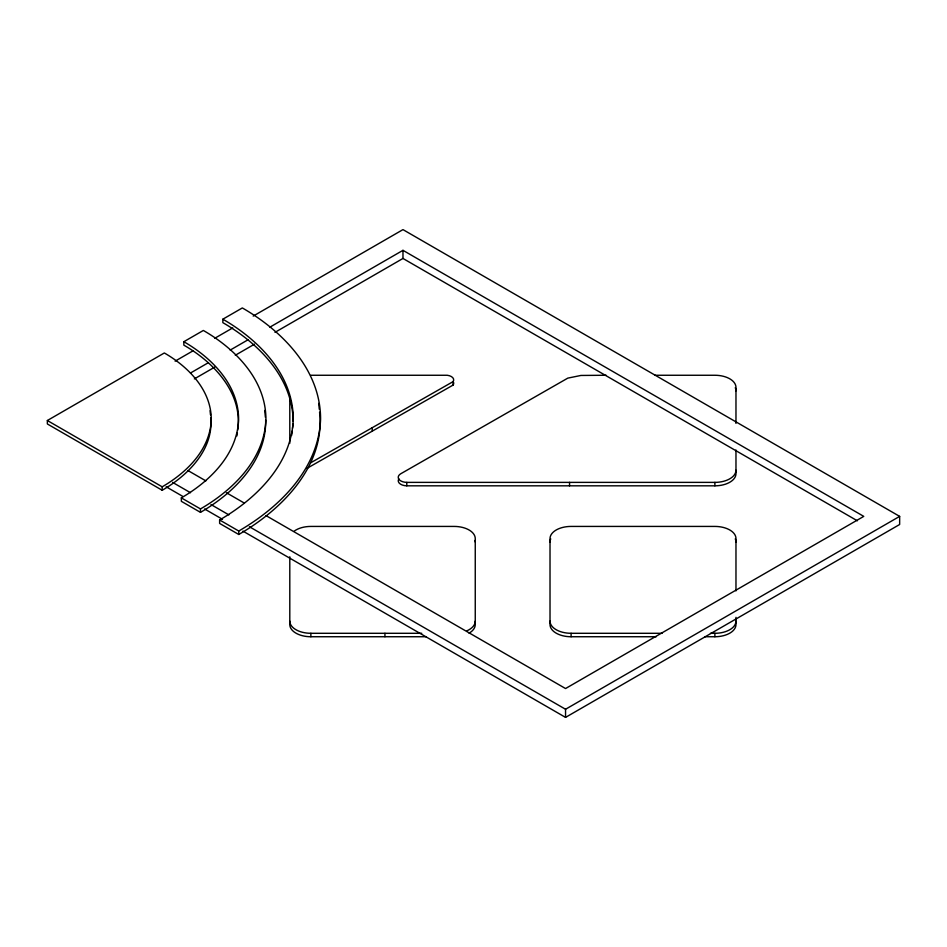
<?xml version="1.0" encoding="UTF-8"?>
<svg xmlns="http://www.w3.org/2000/svg" width="947" height="947" viewBox="0 0 947 947"><rect width="100%" height="100%" fill="white"/><g stroke="black" fill="none" stroke-linecap="round" stroke-linejoin="round"><path stroke-width="1.42" d="M236.928 435.916L237.306 433.028M237.673 430.151C243.142 393.183 213.691 362.121 183.848 345.158L183.848 341.713L203.345 330.456C235.483 348.946 265.953 379.936 265.929 419.343C264.497 459.319 233.092 490.013 200.48 508.93L200.48 512.363L181.339 501.318L181.339 497.873C209.867 481.325 237.354 454.465 238.608 419.497C238.632 385.015 211.962 357.895 183.848 341.713M291.593 435.478L292.15 431.205M292.516 428.352L293.073 424.067M162.197 490.262L162.197 486.817C186.654 472.636 210.21 449.612 211.288 419.639C211.299 390.081 188.441 366.844 164.34 352.971L47.35 420.515L47.35 423.96L162.197 490.262C187.885 475.453 213.821 449.612 210.755 417.591M200.48 512.363C233.637 493.127 266.438 461.071 265.669 420.042M219.621 519.974C256.306 498.69 291.64 464.16 293.262 419.201C293.286 374.87 258.993 339.997 222.841 319.198L242.337 307.941C282.514 331.059 320.607 369.792 320.583 419.059C318.784 469.014 279.519 507.379 238.762 531.03L238.762 534.475L219.621 523.419L219.621 519.974L238.762 531.03M238.762 534.475C281.886 509.664 325.448 465.96 319.577 412.205M175.124 361.162L193.046 350.816M214.803 338.257L232.725 327.911M253.204 316.085L402.972 229.612L899.65 516.375L899.65 524.496L565.548 717.388L242.965 531.137M190.513 373L208.435 362.654M230.192 350.094L248.102 339.748M269.859 327.177L402.972 250.328L863.771 516.375L565.548 688.54L266.036 515.618M194.348 378.907L214.827 367.081M235.306 355.255L254.506 344.175M274.985 332.35L402.972 258.46L857.366 520.803M249.369 526.71L565.548 709.256L899.65 516.375M310.723 462.775L453.068 381.641A8.097 4.676 0 0 0 447.233 375.261L310.876 375.261M306.875 468.41L453.068 385.086A8.097 4.676 0 0 0 453.234 381.736M606.139 375.261L580.913 375.45L567.809 378.125L400.676 473.808A8.772 5.066 0 0 0 398.888 479.241A8.772 5.066 0 0 0 406.784 482.378L714.89 482.378A21.083 12.169 0 0 0 735.973 470.209M654.637 375.261L714.89 375.261A21.083 12.169 0 0 1 735.973 387.43L735.973 423.392M398.853 478.886A8.772 5.066 0 0 0 406.784 485.823L714.89 485.823A21.083 12.169 0 0 0 735.973 473.654L735.973 450.003M289.794 621.125A21.083 12.169 0 0 0 310.876 633.294L421.758 633.294M550.018 621.125A21.083 12.169 0 0 0 571.1 633.294L662.071 633.294M710.487 633.294L714.89 633.294A21.083 12.169 0 0 0 735.973 621.125M289.794 556.777L289.794 624.57A21.083 12.169 0 0 0 310.876 636.739L426.186 636.739M735.973 590.881L735.973 538.594A21.083 12.169 0 0 0 714.89 526.425L571.1 526.425A21.083 12.169 0 0 0 550.018 538.594L550.018 624.57A21.083 12.169 0 0 0 571.1 636.739L656.2 636.739M704.627 636.739L714.89 636.739A21.083 12.169 0 0 0 735.973 624.57L735.973 617.361M187.956 470.541L205.878 480.887M226.357 492.712L244.279 503.058M172.567 482.366L190.489 492.712M210.968 504.538L228.89 514.884M166.163 486.794L182.807 496.406M204.564 508.965L222.486 519.311M47.35 420.515L162.197 486.817M181.339 497.873L200.48 508.93M318.713 403.386L319.293 409.27M293.12 421.214C292.694 377.439 258.495 343.264 222.841 322.643L222.841 319.198M264.734 410.442L265.397 417.307M210.08 410.738L210.483 414.845M714.89 482.378L714.89 485.823M714.89 633.294L714.89 636.739M571.1 633.294L571.1 636.739M569.549 482.378L569.549 485.823M565.548 709.256L565.548 717.388M453.068 381.641L453.068 385.086M406.784 482.378L406.784 485.823M402.972 250.328L402.972 258.46M384.944 633.294L384.944 636.739M372.23 427.736L372.23 431.181M310.876 633.294L310.876 636.739M289.794 396.698L289.794 443.267M294.15 531.184A21.083 12.169 0 0 1 310.876 526.425L454.169 526.425A21.083 12.169 0 0 1 475.252 538.594L475.252 624.57A21.083 12.169 0 0 1 469.073 633.176M735.263 387.725A21.083 12.169 0 0 1 735.973 390.874M550.018 542.039A21.083 12.169 0 0 1 550.74 538.89M735.263 538.89A21.083 12.169 0 0 1 735.973 542.039M475.074 540.453A21.083 12.169 0 0 1 475.252 542.039M475.252 621.125A21.083 12.169 0 0 1 467.001 630.785"/></g></svg>
